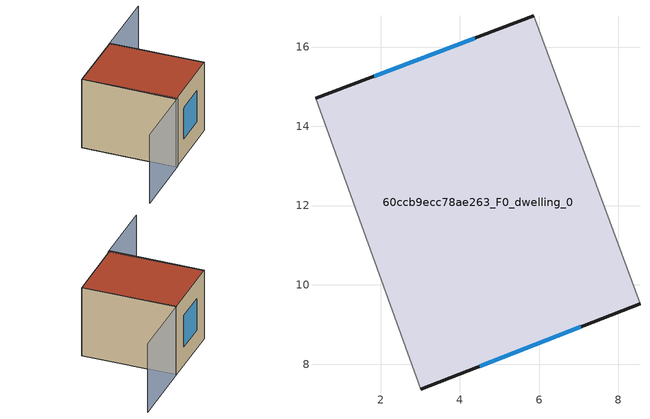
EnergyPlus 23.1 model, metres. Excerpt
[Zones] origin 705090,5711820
60ccb9ecc78ae263_F0_dwelling_0
 floor ground (EU_floor_Construction): 8.54,9.52 5.86,16.79 0.36,14.7 3.01,7.37 z0
 wall outside (EU_wall_Construction): 0.36,14.7 5.86,16.79 / 8.54,9.52 3.01,7.37 z0:6
 wall adiabatic (EU_wall_Construction): 5.86,16.79 8.54,9.52 / 3.01,7.37 0.36,14.7 z0:6
 window (EU_Window_Construction): 1.85,15.27 4.37,16.22 / 7.05,8.94 4.51,7.95 z1.62:4.38
 roof outside (EU_roof_Construction): 5.86,16.79 8.54,9.52 3.01,7.37 0.36,14.7 z6
shading: 0.36,14.7 3.18,7.38 / 3.18,7.38 -2.34,5.25 / 8.54,9.52 5.76,16.75 / 5.76,16.75 11.45,18.94 z0:6
[Building]
EU S2 Campaign: North Axis=0; Terrain=City; Solar Distribution=FullExterior
[Site:Location]
London: Latitude=51.5; Longitude=-0.5; Time Zone=0; Elevation=25
[SizingPeriod:WeatherFileDays]
AnnualSizingPeriod: Begin Month=1; Begin Day of Month=1; End Month=12; End Day of Month=31; Day of Week for Start Day=Monday; Use Weather File Daylight Saving Period=No; Use Weather File Rain and Snow Indicators=No
[MATERIAL]
EU_InternalMass_Material: Roughness=MediumRough; Thickness=0.1; Conductivity=1; Density=1800; Specific Heat=900; Thermal Absorptance=0.9; Solar Absorptance=0.7; Visible Absorptance=0.7
[MATERIAL:NOMASS] Roughness=MediumRough; Thermal Absorptance=0.9; Solar Absorptance=0.7; Visible Absorptance=0.7
Name | Thermal Resistance
EU_wall_NoMass | 0.727863
EU_roof_NoMass | 0.773354
EU_floor_NoMass | 1.79329
[WINDOWMATERIAL:SIMPLEGLAZINGSYSTEM]
EU_Window_SimpleGlazing: UFactor=2.58614; Solar Heat Gain Coefficient=0.76; Visible Transmittance=0.76
[CONSTRUCTION]
EU_wall_Construction: EU_wall_NoMass
EU_roof_Construction: EU_roof_NoMass
EU_floor_Construction: EU_floor_NoMass
EU_InternalMass_Construction: EU_InternalMass_Material
EU_Window_Construction: EU_Window_SimpleGlazing
[ZONE]
60ccb9ecc78ae263_F0_dwelling_0: Type=1; Multiplier=1; Ceiling Height=autocalculate; Volume=275.458; Floor Area=autocalculate; Part of Total Floor Area=Yes
[INTERNALMASS]
60ccb9ecc78ae263_F0_dwelling_0_EU_InternalMass: Construction=EU_InternalMass_Construction; Zone or ZoneList=60ccb9ecc78ae263_F0_dwelling_0; Surface Area=45.9097
[OTHEREQUIPMENT]
EU_Step8_InternalGain_60ccb9ecc78ae263_F0_dwelling_0_f000: Fuel Type=Electricity; Zone or ZoneList or Space or SpaceList=60ccb9ecc78ae263_F0_dwelling_0; Schedule=EU_Step8_GainSchedule_60ccb9ecc78ae263_F0_dwelling_0_f000; Design Level Calculation Method=Watts/Area; Power per Zone Floor Area=1; Fraction Latent=0; Fraction Radiant=0; Fraction Lost=0; Carbon Dioxide Generation Rate=0; EndUse Subcategory=EU_Step8_InternalGains
[ZONEVENTILATION:DESIGNFLOWRATE]
EU_ConstantAir_60ccb9ecc78ae263_F0_dwelling_0: Zone or ZoneList or Space or SpaceList=60ccb9ecc78ae263_F0_dwelling_0; Schedule=EU_AlwaysOn; Design Flow Rate Calculation Method=AirChanges/Hour; Air Changes per Hour=0.484901; Ventilation Type=Natural; Fan Pressure Rise=0; Fan Total Efficiency=1; Constant Term Coefficient=1; Temperature Term Coefficient=0; Velocity Term Coefficient=0; Velocity Squared Term Coefficient=0; Minimum Indoor Temperature=-100; Maximum Indoor Temperature=100; Delta Temperature=-100; Minimum Outdoor Temperature=-100; Maximum Outdoor Temperature=100; Maximum Wind Speed=40
[HVACTEMPLATE:THERMOSTAT]
EU_HeatOnly_60ccb9ecc78ae263_F0_dwelling_0: Constant Heating Setpoint=20; Constant Cooling Setpoint=50
[HVACTEMPLATE:ZONE:IDEALLOADSAIRSYSTEM]
60ccb9ecc78ae263_F0_dwelling_0: Template Thermostat=EU_HeatOnly_60ccb9ecc78ae263_F0_dwelling_0; System Availability Schedule=EU_AlwaysOn; Maximum Heating Supply Air Temperature=50; Minimum Cooling Supply Air Temperature=13; Maximum Heating Supply Air Humidity Ratio=0.0156; Minimum Cooling Supply Air Humidity Ratio=0.0077; Heating Limit=NoLimit; Cooling Limit=NoLimit; Heating Availability Schedule=EU_AlwaysOn; Cooling Availability Schedule=EU_CoolingOff; Dehumidification Control Type=ConstantSensibleHeatRatio; Cooling Sensible Heat Ratio=0.7; Dehumidification Setpoint=60; Humidification Control Type=None; Humidification Setpoint=30; Outdoor Air Method=None; Outdoor Air Flow Rate per Person=0.00944; Outdoor Air Flow Rate per Zone Floor Area=0; Outdoor Air Flow Rate per Zone=0; Demand Controlled Ventilation Type=None; Outdoor Air Economizer Type=NoEconomizer; Heat Recovery Type=None; Sensible Heat Recovery Effectiveness=0.7; Latent Heat Recovery Effectiveness=0.65
[SIZING:ZONE]
60ccb9ecc78ae263_F0_dwelling_0: Zone Cooling Design Supply Air Temperature Input Method=SupplyAirTemperature; Zone Cooling Design Supply Air Temperature=13; Zone Heating Design Supply Air Temperature Input Method=SupplyAirTemperature; Zone Heating Design Supply Air Temperature=50; Zone Cooling Design Supply Air Humidity Ratio=0.008; Zone Heating Design Supply Air Humidity Ratio=0.008; Cooling Design Air Flow Method=DesignDay; Cooling Design Air Flow Rate=0; Cooling Minimum Air Flow per Zone Floor Area=0.000762; Cooling Minimum Air Flow=0; Cooling Minimum Air Flow Fraction=0.2; Heating Design Air Flow Method=DesignDay; Heating Design Air Flow Rate=0; Heating Maximum Air Flow per Zone Floor Area=0.002032; Heating Maximum Air Flow=0.141576; Heating Maximum Air Flow Fraction=0.3; Account for Dedicated Outdoor Air System=No; Dedicated Outdoor Air System Control Strategy=NeutralSupplyAir; Dedicated Outdoor Air Low Setpoint Temperature for Design=autosize; Dedicated Outdoor Air High Setpoint Temperature for Design=autosize; Zone Load Sizing Method=Sensible Load Only No Latent Load; Zone Latent Cooling Design Supply Air Humidity Ratio Input Method=HumidityRatioDifference; Zone Cooling Design Supply Air Humidity Ratio Difference=0.005; Zone Latent Heating Design Supply Air Humidity Ratio Input Method=HumidityRatioDifference; Zone Humidification Design Supply Air Humidity Ratio Difference=0.005
[SCHEDULE:CONSTANT]
Name | Hourly Value
EU_AlwaysOn | 1
EU_CoolingOff | 0
[SCHEDULE:FILE]
EU_Step8_GainSchedule_60ccb9ecc78ae263_F0_dwelling_0_f000: File=../../schedules/60ccb9ecc78ae263/60ccb9ecc78ae263_F0_dwelling_0_f000_gain.csv; Column Number=1; Rows to Skip at Top=0; Number of Hours of Data=8760; Column Separator=Comma; Interpolate to Timestep=No; Minutes per Item=60; Adjust Schedule for Daylight Savings=Yes
